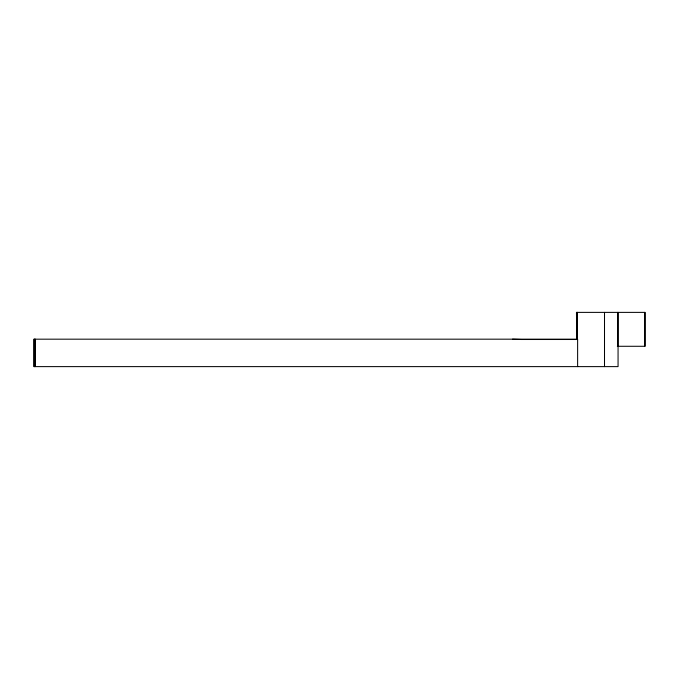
<?xml version="1.0" encoding="UTF-8"?>
<svg xmlns="http://www.w3.org/2000/svg" width="679" height="679" viewBox="0 0 679 679"><rect width="100%" height="100%" fill="white"/><g stroke="black" fill="none" stroke-linecap="round" stroke-linejoin="round"><path stroke-width="1.02" d="M521.277 339.5L577.04 339.5L577.388 312.382M617.347 346.282L645.05 346.282L645.05 312.382L576.463 312.382L576.811 339.5L576.811 312.382M512.509 339.177L521.514 339.5M644.829 312.382L644.829 346.282M618.06 312.382L618.06 366.618L33.95 366.618L33.95 339.177L577.625 339.177L577.625 366.618M617.839 312.382L617.839 346.282M604.505 312.382L604.505 366.618M577.04 312.382L577.04 339.5M35.342 339.177L35.342 366.618M34.756 339.177L34.756 366.618M34.179 339.177L34.179 366.618"/></g></svg>
